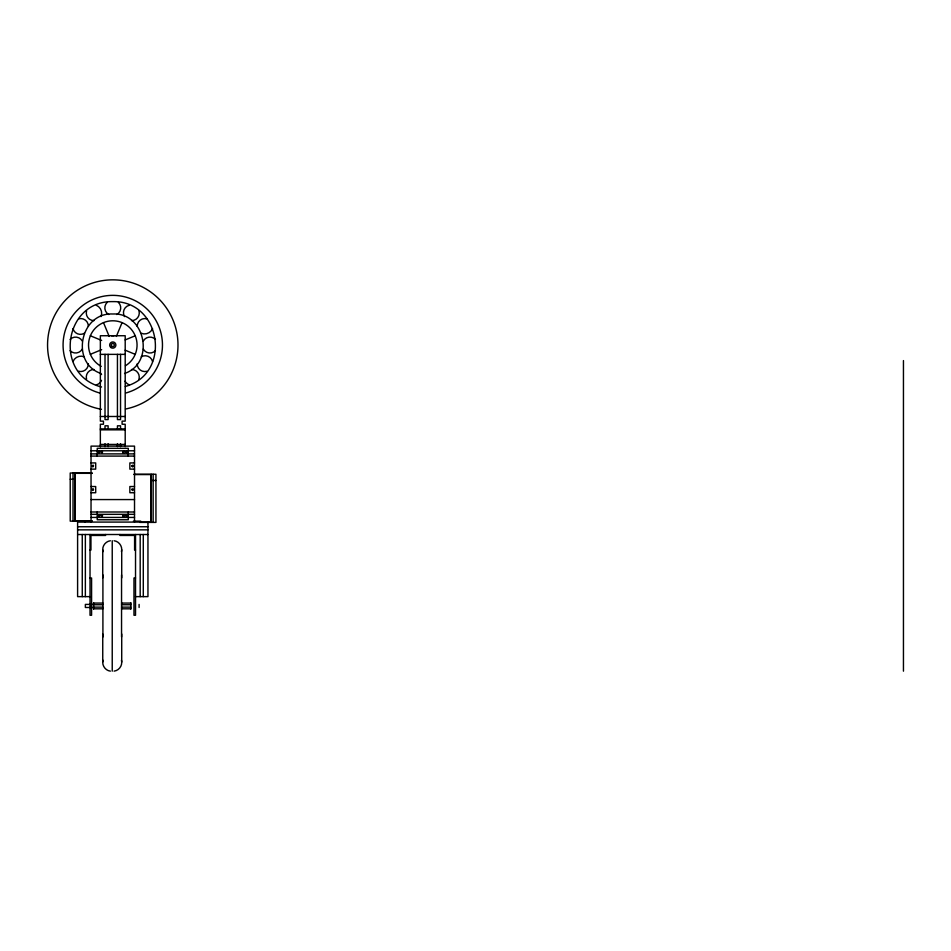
<?xml version="1.0" encoding="UTF-8"?>
<svg xmlns="http://www.w3.org/2000/svg" width="951" height="951" viewBox="0 0 951 951"><rect width="100%" height="100%" fill="white"/><g stroke="black" fill="none" stroke-linecap="round" stroke-linejoin="round"><path stroke-width="1.43" d="M102.744 577.887L102.744 549.821C102.494 545.41 105.989 541.274 110.375 540.762M121.716 634.008L121.716 662.074C121.966 666.485 118.471 670.621 114.084 671.133M110.375 671.133C105.299 670.586 101.626 665.141 103.017 660.232M121.443 551.651C122.834 546.754 119.16 541.297 114.084 540.762M116.343 336.44L122.061 322.615M125.318 386.463C172.286 373.743 161.325 300.468 112.777 301.622C63.348 300.599 53.529 375.205 101.531 386.998M90.333 354.331L101.65 349.659M125.152 339.935L135.22 335.774M124.545 373.505C155.536 362.985 145.408 312.332 112.777 313.996C80.146 312.332 70.005 362.961 100.984 373.505A7.608 7.608 0 0 1 101.519 374.563M100.354 354.366L125.199 354.366M100.354 416.49L125.199 416.49M100.354 428.913L125.199 428.913M100.354 429.84L125.199 429.84M100.354 444.438L125.199 444.438M91.034 450.786L134.519 450.786M91.034 453.889L134.519 453.889M91.034 456.088L134.519 456.088M91.034 462.923L95.694 462.923L95.694 469.128L91.034 469.128M134.519 462.923L129.859 462.923L129.859 469.128L134.519 469.128M92.199 473.016L70.219 473.016L70.219 521.16L92.199 521.16M92.069 473.325L75.188 473.325L75.188 520.851L92.069 520.851M133.972 474.252L155.94 474.252L155.94 522.396L139.726 522.396M134.091 474.573L150.971 474.573L150.971 522.087L77.602 522.087L77.602 596.634L90.024 596.634M70.219 479.233L74.879 479.233M151.292 480.469L155.94 480.469M91.034 486.532L95.694 486.532L95.694 492.737L91.034 492.737M134.519 486.532L129.859 486.532L129.859 492.737L134.519 492.737M91.034 499.572L134.519 499.572M91.034 511.995L134.519 511.995M91.034 514.325L134.519 514.325M91.034 517.427L134.519 517.427M133.425 521.16L140.724 521.16L140.724 522.087M77.602 526.747L147.952 526.747M77.602 529.85L147.952 529.85M77.602 534.51L147.952 534.51M90.024 550.047L90.951 550.047L90.951 535.449L105.549 535.449L105.549 534.51M135.529 550.047L134.59 550.047L134.59 535.449L119.992 535.449L119.992 534.51M90.024 577.994L91.581 577.994L91.581 615.261L90.024 615.261L90.024 534.51M135.529 577.994L133.972 577.994L133.972 615.261L135.529 615.261L135.529 534.51M135.529 596.634L147.952 596.634L147.952 522.087M93.59 603.077L102.91 603.077M121.55 603.077L130.869 603.077M93.59 604.408L85.364 604.408L85.364 607.487L93.59 607.487M93.59 604.753L102.91 604.753M121.55 604.753L130.869 604.753M93.59 607.13L102.91 607.13M121.55 607.13L130.869 607.13M93.59 608.818L102.91 608.818M121.55 608.818L130.869 608.818M90.333 335.762L101.65 340.446M125.152 350.182L135.208 354.343M103.493 322.615L109.21 336.44M121.443 660.232L121.716 662.074M102.744 549.821L103.017 551.651M903.45 360.584L903.45 671.168M153.147 474.252L153.147 522.396M151.292 474.252L151.292 522.396M143.292 534.51L143.292 596.634M140.189 534.51L140.189 596.634M139.096 604.408L139.096 607.487M134.519 522.087L134.519 446.126L91.034 446.126L91.034 522.087M130.869 602.863L130.869 609.02M128.302 456.088L128.302 448.325L97.24 448.325L97.24 456.088M128.302 511.995L128.302 519.757L97.24 519.757L97.24 511.995M125.199 446.661L125.199 424.253L122.097 424.253L122.097 421.15L125.199 421.15L125.199 335.739L100.354 335.739L100.354 421.15L103.457 421.15L103.457 424.253L100.354 424.253L100.354 446.922M121.716 549.821L121.716 577.887M121.55 574.891L121.55 637.004M120.539 354.366L120.539 419.593L117.437 419.593L117.437 354.366M120.539 428.913L120.539 425.81L117.437 425.81L117.437 428.913M120.539 443.701L120.539 446.661M117.437 443.701L117.437 446.661M112.23 540.727L112.23 671.168M108.117 354.366L108.117 419.593L105.014 419.593L105.014 354.366M108.117 428.913L108.117 425.81L105.014 425.81L105.014 428.913M108.117 443.701L108.117 446.661M105.014 443.701L105.014 446.661M102.91 574.891L102.91 637.004M102.744 634.008L102.744 662.074M93.59 602.863L93.59 609.02M85.364 534.51L85.364 596.634M84.817 521.16L84.817 522.087M82.261 534.51L82.261 596.634M74.879 473.016L74.879 521.16M73.025 473.016L73.025 521.16M101.436 409.287A65.227 65.227 0 0 1 58.023 309.61A65.227 65.227 0 0 1 166.734 308.421A65.227 65.227 0 0 1 125.52 409.025M99.914 393.06A49.69 49.69 0 0 1 72.062 316.552A49.69 49.69 0 0 1 153.48 316.552A49.69 49.69 0 0 1 125.639 393.048M101.507 380.352A7.608 7.608 0 0 1 96.301 384.834M141.224 356.839A7.608 7.608 0 0 1 152.552 361.535M131.5 369.499A7.608 7.608 0 0 1 138.965 379.223M129.229 384.846A8.678 8.678 0 0 1 125.045 381.161M86.565 379.211A7.608 7.608 0 0 1 94.03 369.487M72.989 361.511A8.678 8.678 0 0 1 84.318 356.815M155.465 350.669A7.608 7.608 0 0 1 143.304 349.076M88.336 363.781A7.608 7.608 0 0 1 78.6 371.247M82.25 349.076A7.608 7.608 0 0 1 70.089 350.669M108.759 314.519A7.608 7.608 0 0 1 107.154 302.37M70.089 339.436A7.608 7.608 0 0 1 82.25 341.029M84.33 333.266A7.608 7.608 0 0 1 72.989 328.582M78.612 318.847A7.608 7.608 0 0 1 88.348 326.312M94.042 320.618A7.608 7.608 0 0 1 86.577 310.882M96.313 305.271A8.678 8.678 0 0 1 101.008 316.6M118.388 302.37A7.608 7.608 0 0 1 116.795 314.519M152.564 328.594A8.678 8.678 0 0 1 141.235 333.29M143.304 341.029A7.608 7.608 0 0 1 155.465 339.436M124.557 316.6A7.608 7.608 0 0 1 129.253 305.271M138.989 310.894A7.608 7.608 0 0 1 131.523 320.618M137.217 326.324A7.608 7.608 0 0 1 146.941 318.858M146.929 371.27A7.608 7.608 0 0 1 137.206 363.793M111.552 335.81A9.32 9.32 0 0 1 113.989 335.81M101.198 366.373A24.274 24.274 0 0 1 93.804 329.938A24.274 24.274 0 0 1 130.976 328.975A24.274 24.274 0 0 1 125.461 365.755M91.997 465.788C93.139 469.342 94.767 463.28 91.997 465.788M91.997 489.385C93.139 492.951 94.767 486.876 91.997 489.385M97.894 451.963C99.035 455.529 100.663 449.454 97.894 451.963M101.008 451.963C102.149 455.529 103.766 449.454 101.008 451.963M97.894 515.632C99.035 519.198 100.663 513.124 97.894 515.632M101.008 515.632C102.149 519.198 103.766 513.124 101.008 515.632M122.75 451.963C123.892 455.529 125.508 449.454 122.75 451.963M125.853 451.963C126.994 455.529 128.623 449.454 125.853 451.963M122.75 515.632C123.892 519.198 125.508 513.124 122.75 515.632M131.749 465.788C132.89 469.342 134.519 463.28 131.749 465.788M125.853 515.632C126.994 519.198 128.623 513.124 125.853 515.632M131.749 489.385C132.89 492.951 134.519 486.876 131.749 489.385M111.826 346.283A1.557 1.557 0 0 0 114.31 345.261A1.557 1.557 0 0 0 112.182 343.62A1.557 1.557 0 0 0 111.826 346.283M110.887 347.519A3.103 3.103 0 0 0 115.856 345.463A3.103 3.103 0 0 0 111.588 342.182A3.103 3.103 0 0 0 110.887 347.519"/></g></svg>
